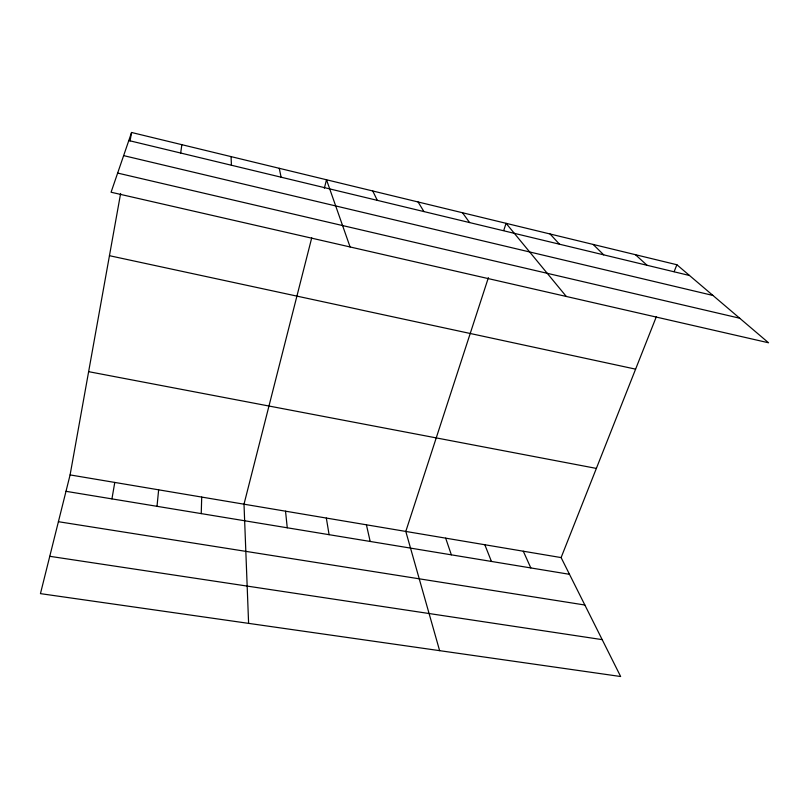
<?xml version="1.0" encoding="UTF-8"?>
<svg xmlns="http://www.w3.org/2000/svg" width="809" height="809" viewBox="0 0 809 809"><rect width="100%" height="100%" fill="white"/><g stroke="black" fill="none" stroke-linecap="round" stroke-linejoin="round"><path stroke-width="1.21" d="M201.239 513.604L201.714 497.07M157.007 506.323L158.645 489.819M180.68 153.022L181.853 144.68M111.935 498.89L114.777 482.437M656.332 316.724L561.112 557.583L620.645 676.516L40.45 593.634L70.09 474.913L120.622 193.472M130.057 140.948L131.574 132.484L676.88 264.745L768.55 342.783L111.076 192.229L131.574 132.484M311.728 237.856L244.005 504.189L248.606 623.375M324.348 188.234L326.502 179.76L350.085 246.957M488.393 277.649L405.794 531.432L439.621 650.658M503.764 230.393L506.07 223.314L566.31 296.478M674.14 271.662L676.88 264.745M49.774 556.309L602.179 639.636M58.41 521.704L584.856 605.021M65.994 491.316L569.485 574.309M70.09 474.913L561.112 557.583M88.626 371.665L596.364 468.411M109.448 255.695L635.601 369.147M117.649 173.075L739.689 318.21M123.635 155.621L712.962 295.457M128.813 140.544L689.521 275.505M635.439 254.693L647.048 265.281M593.169 244.439L603.716 254.855M550.059 233.983L559.484 244.207M462.515 212.757L469.584 222.566M418.091 201.977L423.926 211.574M372.757 190.985L377.307 200.359M523.302 551.222L530.815 567.928M484.824 544.74L491.437 561.446M445.668 538.147L451.351 554.832M366.416 524.808L370.178 541.454M279.277 168.312L281.087 177.191M326.33 518.053L329.091 534.678M285.537 511.187L287.256 527.792M231.071 156.622L231.425 165.238"/></g></svg>
